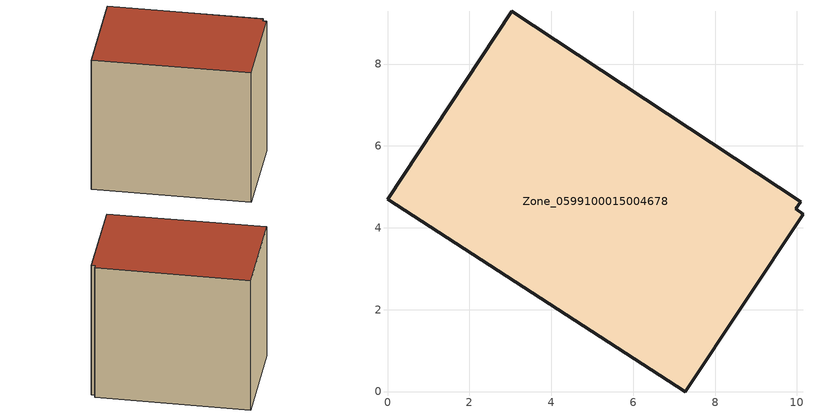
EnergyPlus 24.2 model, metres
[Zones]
Zone_0599100015004678
 floor ground (C_G): 7.27,0 0,4.69 3.04,9.29 10.09,4.64 9.97,4.47 10.15,4.34 z0.81
 wall outside (C_F): 0,4.69 7.27,0 10.15,4.34 9.97,4.47 10.09,4.64 3.04,9.29 0,4.69 z0.81:8.99
 roof outside (C_R): 10.09,4.64 3.04,9.29 0,4.69 7.27,0 10.15,4.34 9.97,4.47 z8.99
[BUILDING]
Pand.0599100015004678: North Axis=0; Terrain=City; Loads Convergence Tolerance Value=0.04; Temperature Convergence Tolerance Value=0.4; Solar Distribution=FullExterior; Maximum Number of Warmup Days=25; Minimum Number of Warmup Days=1
[Site:Location]
Rotterdam.The.Hague.AP_ZH_NLD Design_Conditions: Latitude=51.96; Longitude=4.45; Time Zone=1; Elevation=-4.5
[SITE:GROUNDTEMPERATURE:BUILDINGSURFACE]
18, 18, 18, 18, 18, 18, 18, 18, 18, 18, 18, 18
[MATERIAL] Thermal Absorptance=0.9; Solar Absorptance=0.7; Visible Absorptance=0.7
Name | Roughness | Thickness | Conductivity | Density | Specific Heat
G.TI.1975-1991 | MediumSmooth | 0.15 | 0.288461 | 540 | 1210
F.TI.1975-1991 | Rough | 0.3 | 0.230769 | 1920 | 840
R.TI.1975-1991 | MediumRough | 0.2 | 0.153846 | 1500 | 1000
[CONSTRUCTION]
C_G: G.TI.1975-1991
C_F: F.TI.1975-1991
C_R: R.TI.1975-1991
[ZONE]
Zone_0599100015004678: Type=1; Multiplier=1; Ceiling Height=Autocalculate; Volume=Autocalculate; Floor Area=autocalculate; Part of Total Floor Area=Yes
[ZONEINFILTRATION:DESIGNFLOWRATE]
Infil_Zone_0599100015004678: Zone or ZoneList or Space or SpaceList=Zone_0599100015004678; Schedule=AlwaysOn; Design Flow Rate Calculation Method=Flow/Area; Flow Rate per Floor Area=0.003; Constant Term Coefficient=1; Temperature Term Coefficient=0; Velocity Term Coefficient=0; Velocity Squared Term Coefficient=0
[HVACTEMPLATE:ZONE:IDEALLOADSAIRSYSTEM]
Zone_0599100015004678: Maximum Heating Supply Air Temperature=50; Minimum Cooling Supply Air Temperature=13; Maximum Heating Supply Air Humidity Ratio=0.0156; Minimum Cooling Supply Air Humidity Ratio=0.0077; Heating Limit=NoLimit; Cooling Limit=NoLimit; Dehumidification Control Type=ConstantSensibleHeatRatio; Cooling Sensible Heat Ratio=0.7; Dehumidification Setpoint=60; Humidification Control Type=None; Humidification Setpoint=30; Outdoor Air Method=None; Outdoor Air Flow Rate per Person=0.00944; Outdoor Air Flow Rate per Zone Floor Area=0; Outdoor Air Flow Rate per Zone=0; Demand Controlled Ventilation Type=None; Outdoor Air Economizer Type=NoEconomizer; Heat Recovery Type=None; Sensible Heat Recovery Effectiveness=0.7; Latent Heat Recovery Effectiveness=0.65
[ZONECONTROL:THERMOSTAT]
ThermostatControl_Zone_0599100015004678: Zone or ZoneList=Zone_0599100015004678; Control Type Schedule=DualSetpointControlType; Control 1=Thermostat_Zone_0599100015004678; Temperature Difference Between Cutout And Setpoint=0
[THERMOSTATSETPOINT:DUALSETPOINT]
Thermostat_Zone_0599100015004678: Heating Setpoint Temperature Schedule=HeatingSetpoint_Zone_0599100015004678; Cooling Setpoint Temperature Schedule=CoolingSetpoint_Zone_0599100015004678
[SCHEDULE:COMPACT]
HeatingSetpoint_Zone_0599100015004678: Through: 12/31, For: AllDays, Until: 24:00, 21
CoolingSetpoint_Zone_0599100015004678: Through: 12/31, For: AllDays, Until: 24:00, 24
DualSetpointControlType: Through: 12/31, For: AllDays, Until: 24:00, 4
AlwaysOn: Through: 12/31, For: AllDays, Until: 24:00, 1
